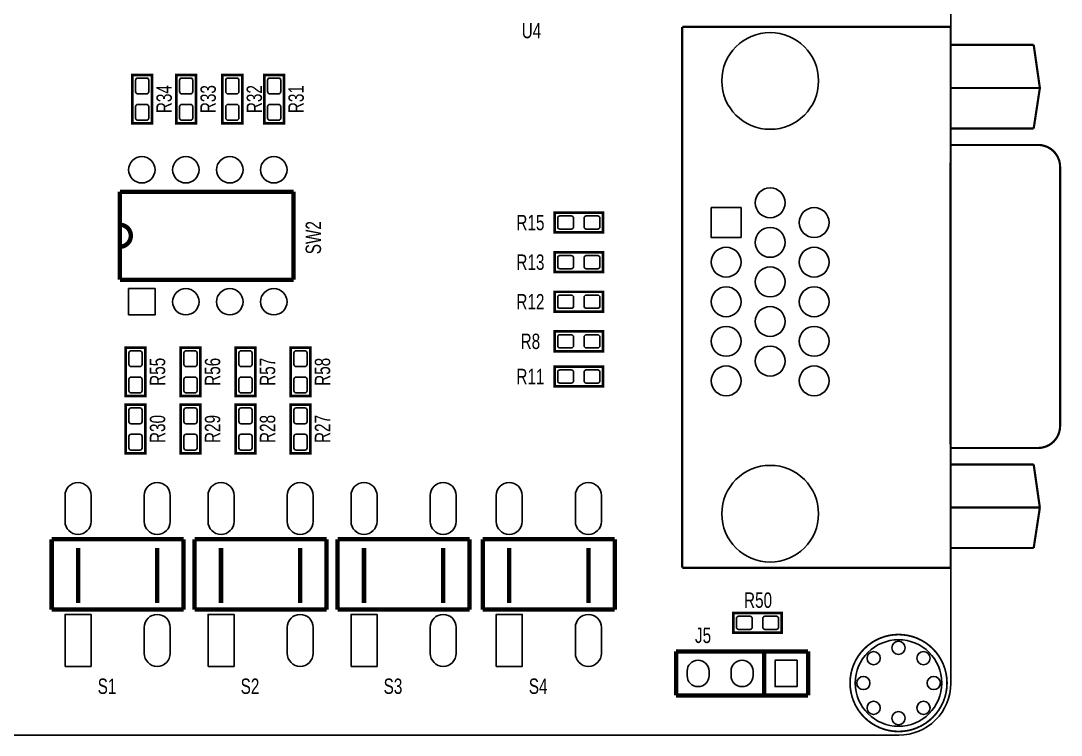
# Model space of a CAD drawing. Extents: x 38 to 5678, y 159 to 4392.
# Drawn here: x 3279 to 5644, y 159 to 1783 of the extents above; entities that cross this region are included whole.
import ezdxf
from ezdxf.enums import TextEntityAlignment as Align

# ---------------------------------------------------------------- set-up
doc = ezdxf.new("R2010")
doc.units = 0
for name, color, linetype in [('BOARD_GEOMETRY_OUTLINE', 2, 'CONTINUOUS'), ('PACKAGE_GEOMETRY_SILKSCREEN_TOP', 3, 'CONTINUOUS'), ('PIN_TOP', 4, 'CONTINUOUS'), ('REF_DES_SILKSCREEN_TOP', 5, 'CONTINUOUS')]:
    doc.layers.add(name, color=color, linetype=linetype)

msp = doc.modelspace()

# ---------------------------------------------------------------- linework, layer by layer
at = {"layer": 'BOARD_GEOMETRY_OUTLINE'}
msp.add_lwpolyline([(156.93, 4331.97), (5274.96, 4331.97, -0.414214), (5393.07, 4213.86), (5393.07, 276.93, -0.414214), (5274.96, 158.82), (156.93, 158.82, -0.414214), (38.82, 276.93), (38.82, 4213.86, -0.414214)], format="xyb", close=True, dxfattribs=at)
at = {"layer": 'PACKAGE_GEOMETRY_SILKSCREEN_TOP'}
for points, const_width in [([(4782.54, 1769.35), (5392.74, 1769.35)], 5), ([(4782.54, 539.35), (4782.54, 1769.35)], 5), ([(5392.74, 1765.35), (5392.74, 1769.35)], 5), ([(5392.74, 539.35), (5392.74, 1769.35)], 5), ([(5393.54, 1728.35), (5581.54, 1728.35)], 5), ([(5581.54, 1728.35), (5595.54, 1630.35)], 5), ([(5393.54, 1630.35), (5595.54, 1630.35)], 5), ([(5581.54, 1538.35), (5595.54, 1630.35)], 5), ([(5393.54, 1538.35), (5581.54, 1538.35)], 5), ([(5393.54, 1500.85), (5591.54, 1500.85)], 5), ([(5392.54, 820.35), (5392.54, 1460.35)], 5), ([(5641.54, 861.85), (5641.54, 1450.85)], 5), ([(3504.35, 1194.35), (3504.35, 1394.35)], 10), ([(3504.35, 1394.35), (3899.35, 1394.35)], 10), ([(3899.35, 1194.35), (3899.35, 1394.35)], 10), ([(3504.35, 1194.35), (3899.35, 1194.35)], 10), ([(5393.54, 811.85), (5591.54, 811.85)], 5), ([(5393.54, 774.35), (5581.54, 774.35)], 5), ([(5581.54, 774.35), (5595.54, 676.35)], 5), ([(5393.54, 676.35), (5595.54, 676.35)], 5), ([(5581.54, 584.35), (5595.54, 676.35)], 5), ([(3349.35, 604.35), (3649.35, 604.35)], 10), ([(3349.35, 444.35), (3349.35, 604.35)], 10), ([(3649.35, 444.35), (3649.35, 604.35)], 10), ([(3674.35, 604.35), (3974.35, 604.35)], 10), ([(3674.35, 444.35), (3674.35, 604.35)], 10), ([(3974.35, 444.35), (3974.35, 604.35)], 10), ([(3999.35, 604.35), (4299.35, 604.35)], 10), ([(3999.35, 444.35), (3999.35, 604.35)], 10), ([(4299.35, 444.35), (4299.35, 604.35)], 10), ([(4329.35, 604.35), (4629.35, 604.35)], 10), ([(4329.35, 444.35), (4329.35, 604.35)], 10), ([(4629.35, 444.35), (4629.35, 604.35)], 10), ([(3409.35, 459.35), (3409.35, 584.35)], 10), ([(3589.35, 459.35), (3589.35, 584.35)], 10), ([(3734.35, 459.35), (3734.35, 584.35)], 10), ([(3914.35, 459.35), (3914.35, 584.35)], 10), ([(4059.35, 459.35), (4059.35, 584.35)], 10), ([(4239.35, 459.35), (4239.35, 584.35)], 10), ([(4389.35, 459.35), (4389.35, 584.35)], 10), ([(4569.35, 459.35), (4569.35, 584.35)], 10), ([(5393.54, 584.35), (5581.54, 584.35)], 5), ([(4782.54, 539.35), (5392.74, 539.35)], 5), ([(3349.35, 444.35), (3649.35, 444.35)], 10), ([(3674.35, 444.35), (3974.35, 444.35)], 10), ([(3999.35, 444.35), (4299.35, 444.35)], 10), ([(4329.35, 444.35), (4629.35, 444.35)], 10), ([(4768.76, 349.35), (5068.76, 349.35)], 10), ([(4768.76, 249.35), (4768.76, 349.35)], 10), ([(4968.76, 249.35), (4968.76, 349.35)], 10), ([(5068.76, 249.35), (5068.76, 349.35)], 10), ([(4768.76, 249.35), (5068.76, 249.35)], 10)]:
    msp.add_lwpolyline(points, dxfattribs=dict(at, const_width=const_width))
at = {"layer": 'PACKAGE_GEOMETRY_SILKSCREEN_TOP', "const_width": 6}
for points in [[(3577.5, 1660), (3532.5, 1660), (3532.5, 1550), (3577.5, 1550)], [(3677.5, 1660), (3632.5, 1660), (3632.5, 1550), (3677.5, 1550)], [(3782.5, 1660), (3737.5, 1660), (3737.5, 1550), (3782.5, 1550)], [(3877.5, 1660), (3832.5, 1660), (3832.5, 1550), (3877.5, 1550)], [(4602.54, 1301.85), (4602.54, 1346.85), (4492.54, 1346.85), (4492.54, 1301.85)], [(4602.54, 1211.85), (4602.54, 1256.85), (4492.54, 1256.85), (4492.54, 1211.85)], [(4602.54, 1121.85), (4602.54, 1166.85), (4492.54, 1166.85), (4492.54, 1121.85)], [(4492.54, 1076.85), (4492.54, 1031.85), (4602.54, 1031.85), (4602.54, 1076.85)], [(3517.5, 930), (3562.5, 930), (3562.5, 1040), (3517.5, 1040)], [(3642.5, 930), (3687.5, 930), (3687.5, 1040), (3642.5, 1040)], [(3767.5, 930), (3812.5, 930), (3812.5, 1040), (3767.5, 1040)], [(3892.5, 930), (3937.5, 930), (3937.5, 1040), (3892.5, 1040)], [(4492.54, 996.85), (4492.54, 951.85), (4602.54, 951.85), (4602.54, 996.85)], [(3517.5, 800), (3562.5, 800), (3562.5, 910), (3517.5, 910)], [(3642.5, 800), (3687.5, 800), (3687.5, 910), (3642.5, 910)], [(3767.5, 800), (3812.5, 800), (3812.5, 910), (3767.5, 910)], [(3892.5, 800), (3937.5, 800), (3937.5, 910), (3892.5, 910)], [(4898.76, 436.85), (4898.76, 391.85), (5008.76, 391.85), (5008.76, 436.85)]]:
    msp.add_lwpolyline(points, close=True, dxfattribs=at)
at = {"layer": 'PACKAGE_GEOMETRY_SILKSCREEN_TOP'}
for points, const_width in [([(5641.54, 1450.85, 0.414211), (5591.54, 1500.85)], 5), ([(3504.35, 1269.35, 1.000008), (3504.35, 1319.35)], 10), ([(5591.54, 811.85, 0.414211), (5641.54, 861.85)], 5)]:
    msp.add_lwpolyline(points, format="xyb", dxfattribs=dict(at, const_width=const_width))
at = {"layer": 'PACKAGE_GEOMETRY_SILKSCREEN_TOP', "const_width": 4}
msp.add_lwpolyline([(5274.34, 387.65, -1), (5274.34, 167.25, -1)], format="xyb", close=True, dxfattribs=at)
at = {"layer": 'PIN_TOP'}
for points in [[(3540, 1648), (3540, 1622, 0.414214), (3545, 1617), (3565, 1617, 0.414214), (3570, 1622), (3570, 1648, 0.414214), (3565, 1653), (3545, 1653, 0.414214)], [(3640, 1648), (3640, 1622, 0.414214), (3645, 1617), (3665, 1617, 0.414214), (3670, 1622), (3670, 1648, 0.414214), (3665, 1653), (3645, 1653, 0.414214)], [(3745, 1648), (3745, 1622, 0.414214), (3750, 1617), (3770, 1617, 0.414214), (3775, 1622), (3775, 1648, 0.414214), (3770, 1653), (3750, 1653, 0.414214)], [(3840, 1648), (3840, 1622, 0.414214), (3845, 1617), (3865, 1617, 0.414214), (3870, 1622), (3870, 1648, 0.414214), (3865, 1653), (3845, 1653, 0.414214)], [(3540, 1588), (3540, 1562, 0.414214), (3545, 1557), (3565, 1557, 0.414214), (3570, 1562), (3570, 1588, 0.414214), (3565, 1593), (3545, 1593, 0.414214)], [(3640, 1588), (3640, 1562, 0.414214), (3645, 1557), (3665, 1557, 0.414214), (3670, 1562), (3670, 1588, 0.414214), (3665, 1593), (3645, 1593, 0.414214)], [(3745, 1588), (3745, 1562, 0.414214), (3750, 1557), (3770, 1557, 0.414214), (3775, 1562), (3775, 1588, 0.414214), (3770, 1593), (3750, 1593, 0.414214)], [(3840, 1588), (3840, 1562, 0.414214), (3845, 1557), (3865, 1557, 0.414214), (3870, 1562), (3870, 1588, 0.414214), (3865, 1593), (3845, 1593, 0.414214)], [(4530.54, 1339.35), (4504.54, 1339.35, 0.414214), (4499.54, 1334.35), (4499.54, 1314.35, 0.414214), (4504.54, 1309.35), (4530.54, 1309.35, 0.414214), (4535.54, 1314.35), (4535.54, 1334.35, 0.414214)], [(4590.54, 1339.35), (4564.54, 1339.35, 0.414214), (4559.54, 1334.35), (4559.54, 1314.35, 0.414214), (4564.54, 1309.35), (4590.54, 1309.35, 0.414214), (4595.54, 1314.35), (4595.54, 1334.35, 0.414214)], [(4530.54, 1249.35), (4504.54, 1249.35, 0.414214), (4499.54, 1244.35), (4499.54, 1224.35, 0.414214), (4504.54, 1219.35), (4530.54, 1219.35, 0.414214), (4535.54, 1224.35), (4535.54, 1244.35, 0.414214)], [(4590.54, 1249.35), (4564.54, 1249.35, 0.414214), (4559.54, 1244.35), (4559.54, 1224.35, 0.414214), (4564.54, 1219.35), (4590.54, 1219.35, 0.414214), (4595.54, 1224.35), (4595.54, 1244.35, 0.414214)], [(4530.54, 1159.35), (4504.54, 1159.35, 0.414214), (4499.54, 1154.35), (4499.54, 1134.35, 0.414214), (4504.54, 1129.35), (4530.54, 1129.35, 0.414214), (4535.54, 1134.35), (4535.54, 1154.35, 0.414214)], [(4590.54, 1159.35), (4564.54, 1159.35, 0.414214), (4559.54, 1154.35), (4559.54, 1134.35, 0.414214), (4564.54, 1129.35), (4590.54, 1129.35, 0.414214), (4595.54, 1134.35), (4595.54, 1154.35, 0.414214)], [(4504.54, 1039.35), (4530.54, 1039.35, 0.414214), (4535.54, 1044.35), (4535.54, 1064.35, 0.414214), (4530.54, 1069.35), (4504.54, 1069.35, 0.414214), (4499.54, 1064.35), (4499.54, 1044.35, 0.414214)], [(4564.54, 1039.35), (4590.54, 1039.35, 0.414214), (4595.54, 1044.35), (4595.54, 1064.35, 0.414214), (4590.54, 1069.35), (4564.54, 1069.35, 0.414214), (4559.54, 1064.35), (4559.54, 1044.35, 0.414214)], [(3555, 1002), (3555, 1028, 0.414214), (3550, 1033), (3530, 1033, 0.414214), (3525, 1028), (3525, 1002, 0.414214), (3530, 997), (3550, 997, 0.414214)], [(3680, 1002), (3680, 1028, 0.414214), (3675, 1033), (3655, 1033, 0.414214), (3650, 1028), (3650, 1002, 0.414214), (3655, 997), (3675, 997, 0.414214)], [(3805, 1002), (3805, 1028, 0.414214), (3800, 1033), (3780, 1033, 0.414214), (3775, 1028), (3775, 1002, 0.414214), (3780, 997), (3800, 997, 0.414214)], [(3930, 1002), (3930, 1028, 0.414214), (3925, 1033), (3905, 1033, 0.414214), (3900, 1028), (3900, 1002, 0.414214), (3905, 997), (3925, 997, 0.414214)], [(3555, 942), (3555, 968, 0.414214), (3550, 973), (3530, 973, 0.414214), (3525, 968), (3525, 942, 0.414214), (3530, 937), (3550, 937, 0.414214)], [(3680, 942), (3680, 968, 0.414214), (3675, 973), (3655, 973, 0.414214), (3650, 968), (3650, 942, 0.414214), (3655, 937), (3675, 937, 0.414214)], [(3805, 942), (3805, 968, 0.414214), (3800, 973), (3780, 973, 0.414214), (3775, 968), (3775, 942, 0.414214), (3780, 937), (3800, 937, 0.414214)], [(3930, 942), (3930, 968, 0.414214), (3925, 973), (3905, 973, 0.414214), (3900, 968), (3900, 942, 0.414214), (3905, 937), (3925, 937, 0.414214)], [(4504.54, 959.35), (4530.54, 959.35, 0.414214), (4535.54, 964.35), (4535.54, 984.35, 0.414214), (4530.54, 989.35), (4504.54, 989.35, 0.414214), (4499.54, 984.35), (4499.54, 964.35, 0.414214)], [(4564.54, 959.35), (4590.54, 959.35, 0.414214), (4595.54, 964.35), (4595.54, 984.35, 0.414214), (4590.54, 989.35), (4564.54, 989.35, 0.414214), (4559.54, 984.35), (4559.54, 964.35, 0.414214)], [(3555, 872), (3555, 898, 0.414214), (3550, 903), (3530, 903, 0.414214), (3525, 898), (3525, 872, 0.414214), (3530, 867), (3550, 867, 0.414214)], [(3680, 872), (3680, 898, 0.414214), (3675, 903), (3655, 903, 0.414214), (3650, 898), (3650, 872, 0.414214), (3655, 867), (3675, 867, 0.414214)], [(3805, 872), (3805, 898, 0.414214), (3800, 903), (3780, 903, 0.414214), (3775, 898), (3775, 872, 0.414214), (3780, 867), (3800, 867, 0.414214)], [(3930, 872), (3930, 898, 0.414214), (3925, 903), (3905, 903, 0.414214), (3900, 898), (3900, 872, 0.414214), (3905, 867), (3925, 867, 0.414214)], [(3555, 812), (3555, 838, 0.414214), (3550, 843), (3530, 843, 0.414214), (3525, 838), (3525, 812, 0.414214), (3530, 807), (3550, 807, 0.414214)], [(3680, 812), (3680, 838, 0.414214), (3675, 843), (3655, 843, 0.414214), (3650, 838), (3650, 812, 0.414214), (3655, 807), (3675, 807, 0.414214)], [(3805, 812), (3805, 838, 0.414214), (3800, 843), (3780, 843, 0.414214), (3775, 838), (3775, 812, 0.414214), (3780, 807), (3800, 807, 0.414214)], [(3930, 812), (3930, 838, 0.414214), (3925, 843), (3905, 843, 0.414214), (3900, 838), (3900, 812, 0.414214), (3905, 807), (3925, 807, 0.414214)], [(3438.9, 703.85), (3438.9, 644.85, -1), (3379.8, 644.85), (3379.8, 703.85, -1)], [(3618.9, 703.85), (3618.9, 644.85, -1), (3559.8, 644.85), (3559.8, 703.85, -1)], [(3763.9, 703.85), (3763.9, 644.85, -1), (3704.8, 644.85), (3704.8, 703.85, -1)], [(3943.9, 703.85), (3943.9, 644.85, -1), (3884.8, 644.85), (3884.8, 703.85, -1)], [(4088.9, 703.85), (4088.9, 644.85, -1), (4029.8, 644.85), (4029.8, 703.85, -1)], [(4268.9, 703.85), (4268.9, 644.85, -1), (4209.8, 644.85), (4209.8, 703.85, -1)], [(4418.9, 703.85), (4418.9, 644.85, -1), (4359.8, 644.85), (4359.8, 703.85, -1)], [(4598.9, 703.85), (4598.9, 644.85, -1), (4539.8, 644.85), (4539.8, 703.85, -1)], [(3618.9, 403.85), (3618.9, 344.85, -1), (3559.8, 344.85), (3559.8, 403.85, -1)], [(3943.9, 403.85), (3943.9, 344.85, -1), (3884.8, 344.85), (3884.8, 403.85, -1)], [(4268.9, 403.85), (4268.9, 344.85, -1), (4209.8, 344.85), (4209.8, 403.85, -1)], [(4598.9, 403.85), (4598.9, 344.85, -1), (4539.8, 344.85), (4539.8, 403.85, -1)], [(4910.76, 399.35), (4936.76, 399.35, 0.414214), (4941.76, 404.35), (4941.76, 424.35, 0.414214), (4936.76, 429.35), (4910.76, 429.35, 0.414214), (4905.76, 424.35), (4905.76, 404.35, 0.414214)], [(4970.76, 399.35), (4996.76, 399.35, 0.414214), (5001.76, 404.35), (5001.76, 424.35, 0.414214), (4996.76, 429.35), (4970.76, 429.35, 0.414214), (4965.76, 424.35), (4965.76, 404.35, 0.414214)], [(4793.76, 294.35), (4793.76, 304.35, -1), (4843.76, 304.35), (4843.76, 294.35, -1)], [(4893.76, 294.35), (4893.76, 304.35, -1), (4943.76, 304.35), (4943.76, 294.35, -1)]]:
    msp.add_lwpolyline(points, format="xyb", close=True, dxfattribs=at)
for points in [[(4916.54, 1290.35), (4848.54, 1290.35), (4848.54, 1358.35), (4916.54, 1358.35)], [(3524.35, 1114.35), (3524.35, 1174.35), (3584.35, 1174.35), (3584.35, 1114.35)], [(3379.8, 315.3), (3379.8, 433.4), (3438.9, 433.4), (3438.9, 315.3)], [(3704.8, 315.3), (3704.8, 433.4), (3763.9, 433.4), (3763.9, 315.3)], [(4029.8, 315.3), (4029.8, 433.4), (4088.9, 433.4), (4088.9, 315.3)], [(4359.8, 315.3), (4359.8, 433.4), (4418.9, 433.4), (4418.9, 315.3)], [(5043.76, 329.35), (5043.76, 269.35), (4993.76, 269.35), (4993.76, 329.35)]]:
    msp.add_lwpolyline(points, close=True, dxfattribs=at)
for centre, radius in [((4982.54, 1646.35), 110), ((3554.35, 1444.35), 30), ((3654.35, 1444.35), 30), ((3754.35, 1444.35), 30), ((3854.35, 1444.35), 30), ((4982.54, 1369.35), 34), ((5082.54, 1324.35), 34), ((4982.54, 1279.35), 34), ((4882.54, 1234.35), 34), ((5082.54, 1234.35), 34), ((4982.54, 1189.35), 34), ((3654.35, 1144.35), 30), ((3754.35, 1144.35), 30), ((3854.35, 1144.35), 30), ((4882.54, 1144.35), 34), ((5082.54, 1144.35), 34), ((4982.54, 1099.35), 34), ((4882.54, 1054.35), 34), ((5082.54, 1054.35), 34), ((4982.54, 1009.35), 34), ((4882.54, 964.35), 34), ((5082.54, 964.35), 34), ((4982.54, 662.35), 110), ((5274.34, 277.45), 98.4), ((5274.34, 357.45), 15), ((5217.74, 334.05), 15), ((5330.94, 334.05), 15), ((5194.34, 277.45), 15), ((5354.34, 277.45), 15), ((5217.74, 220.85), 15), ((5330.94, 220.85), 15), ((5274.34, 197.45), 15)]:
    msp.add_circle(centre, radius, dxfattribs=at)

# ---------------------------------------------------------------- texts
at = {"layer": 'REF_DES_SILKSCREEN_TOP', "width": 0.742857}
for s, p in [('U4', (4440, 1743.33)), ('R15', (4437.54, 1306.85)), ('R13', (4437.54, 1216.85)), ('R12', (4437.54, 1126.85)), ('R8', (4437.54, 1036.85)), ('R11', (4437.54, 956.85)), ('R50', (4955, 448.33)), ('J5', (4830, 368.33)), ('S1', (3475.18, 252.68)), ('S2', (3800.18, 252.68)), ('S3', (4125.18, 252.68)), ('S4', (4455.18, 252.68))]:
    msp.add_text(s, height=35, dxfattribs=at).set_placement(p, align=Align.CENTER)
for s, p in [('R34', (3622.5, 1605)), ('R33', (3722.5, 1605)), ('R32', (3827.5, 1605)), ('R31', (3922.5, 1605)), ('SW2', (3961.67, 1290)), ('R55', (3607.5, 985)), ('R56', (3732.5, 985)), ('R57', (3857.5, 985)), ('R58', (3982.5, 985)), ('R30', (3607.5, 855)), ('R29', (3732.5, 855)), ('R28', (3857.5, 855)), ('R27', (3982.5, 855))]:
    msp.add_text(s, height=35, rotation=90, dxfattribs=at).set_placement(p, align=Align.CENTER)

doc.saveas('drawing.dxf')
